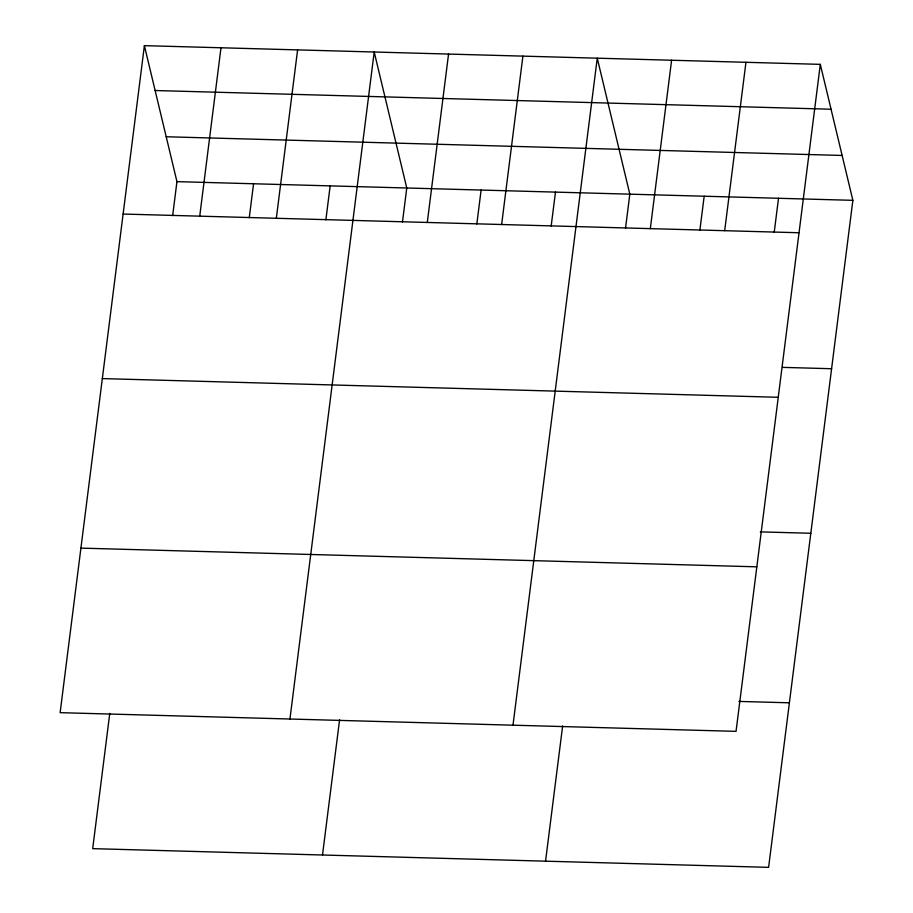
<?xml version="1.0" encoding="UTF-8"?>
<svg xmlns="http://www.w3.org/2000/svg" width="913" height="913" viewBox="0 0 913 913"><rect width="100%" height="100%" fill="white"/><g stroke="black" fill="none" stroke-linecap="round" stroke-linejoin="round"><path stroke-width="1.37" d="M144.391 45.65L60.132 712.665L736.049 731.359L820.308 64.355L144.391 45.65L176.951 181.641L172.66 215.594M109.777 713.384L92.692 848.645L768.609 867.35L852.868 200.335L820.308 64.355M199.73 216.164L220.992 47.773M249.272 217.716L253.563 183.753M276.331 218.275L297.604 49.884M325.873 219.839L330.164 185.875M289.946 719.022L374.204 52.007L406.764 187.998L402.473 221.962M322.506 855.002L339.59 719.741M427.284 222.452L448.557 54.061M476.826 224.016L481.117 190.052M501.636 224.518L522.909 56.127M551.178 226.07L555.469 192.107M512.992 725.196L597.262 58.181L629.822 194.172L625.531 228.124M545.552 861.176L562.648 725.915M650.33 228.627L671.603 60.235M699.883 230.19L704.174 196.227M724.682 230.681L745.955 62.301M774.224 232.244L778.515 198.281M155.142 90.524L831.058 109.229M166.212 136.756L842.128 155.461M176.951 181.641L852.868 200.335M123.118 214.041L799.035 232.747M782.498 367.368L831.595 368.726M102.336 378.587L778.253 397.292M760.312 531.88L810.812 533.272M80.915 548.12L756.831 566.825M738.891 701.412L789.391 702.805"/></g></svg>
